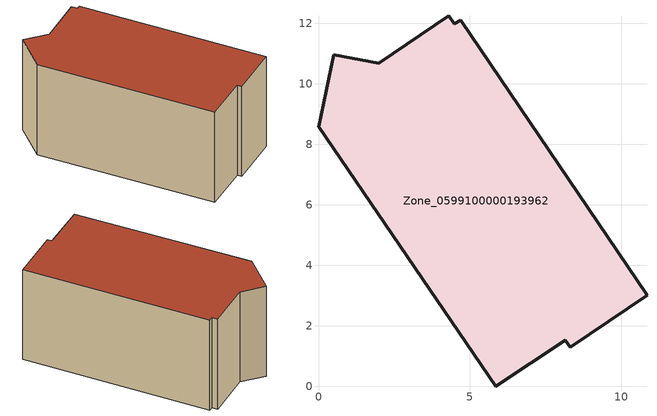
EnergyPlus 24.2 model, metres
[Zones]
Zone_0599100000193962
 floor ground (C_G): 4.7,12.09 10.85,3.01 8.31,1.29 8.15,1.52 5.86,0 0,8.58 0.51,10.96 1.99,10.68 4.3,12.25 4.49,11.99 z0
 wall outside (C_F): 10.85,3.01 4.7,12.09 4.49,11.99 4.3,12.25 1.99,10.68 0.51,10.96 0,8.58 5.86,0 8.15,1.52 8.31,1.29 10.85,3.01 z0:5.83
 roof outside (C_R): 4.49,11.99 4.3,12.25 1.99,10.68 0.51,10.96 0,8.58 5.86,0 8.15,1.52 8.31,1.29 10.85,3.01 4.7,12.09 z5.83
[BUILDING]
Pand.0599100000193962: North Axis=0; Terrain=City; Loads Convergence Tolerance Value=0.04; Temperature Convergence Tolerance Value=0.4; Solar Distribution=FullExterior; Maximum Number of Warmup Days=25; Minimum Number of Warmup Days=1
[Site:Location]
Rotterdam.The.Hague.AP_ZH_NLD Design_Conditions: Latitude=51.96; Longitude=4.45; Time Zone=1; Elevation=-4.5
[SITE:GROUNDTEMPERATURE:BUILDINGSURFACE]
18, 18, 18, 18, 18, 18, 18, 18, 18, 18, 18, 18
[MATERIAL] Thermal Absorptance=0.9; Solar Absorptance=0.7; Visible Absorptance=0.7
Name | Roughness | Thickness | Conductivity | Density | Specific Heat
G.TC.1975-1991 | MediumSmooth | 0.15 | 0.288461 | 540 | 1210
F.TC.1975-1991 | Rough | 0.3 | 0.230769 | 1920 | 840
R.TC.1975-1991 | MediumRough | 0.2 | 0.153846 | 1500 | 1000
[CONSTRUCTION]
C_G: G.TC.1975-1991
C_F: F.TC.1975-1991
C_R: R.TC.1975-1991
[ZONE]
Zone_0599100000193962: Type=1; Multiplier=1; Ceiling Height=Autocalculate; Volume=Autocalculate; Floor Area=autocalculate; Part of Total Floor Area=Yes
[ZONEINFILTRATION:DESIGNFLOWRATE]
Infil_Zone_0599100000193962: Zone or ZoneList or Space or SpaceList=Zone_0599100000193962; Schedule=AlwaysOn; Design Flow Rate Calculation Method=Flow/Area; Flow Rate per Floor Area=0.003; Constant Term Coefficient=1; Temperature Term Coefficient=0; Velocity Term Coefficient=0; Velocity Squared Term Coefficient=0
[HVACTEMPLATE:ZONE:IDEALLOADSAIRSYSTEM]
Zone_0599100000193962: Maximum Heating Supply Air Temperature=50; Minimum Cooling Supply Air Temperature=13; Maximum Heating Supply Air Humidity Ratio=0.0156; Minimum Cooling Supply Air Humidity Ratio=0.0077; Heating Limit=NoLimit; Cooling Limit=NoLimit; Dehumidification Control Type=ConstantSensibleHeatRatio; Cooling Sensible Heat Ratio=0.7; Dehumidification Setpoint=60; Humidification Control Type=None; Humidification Setpoint=30; Outdoor Air Method=None; Outdoor Air Flow Rate per Person=0.00944; Outdoor Air Flow Rate per Zone Floor Area=0; Outdoor Air Flow Rate per Zone=0; Demand Controlled Ventilation Type=None; Outdoor Air Economizer Type=NoEconomizer; Heat Recovery Type=None; Sensible Heat Recovery Effectiveness=0.7; Latent Heat Recovery Effectiveness=0.65
[ZONECONTROL:THERMOSTAT]
ThermostatControl_Zone_0599100000193962: Zone or ZoneList=Zone_0599100000193962; Control Type Schedule=DualSetpointControlType; Control 1=Thermostat_Zone_0599100000193962; Temperature Difference Between Cutout And Setpoint=0
[THERMOSTATSETPOINT:DUALSETPOINT]
Thermostat_Zone_0599100000193962: Heating Setpoint Temperature Schedule=HeatingSetpoint_Zone_0599100000193962; Cooling Setpoint Temperature Schedule=CoolingSetpoint_Zone_0599100000193962
[SCHEDULE:COMPACT]
HeatingSetpoint_Zone_0599100000193962: Through: 12/31, For: AllDays, Until: 24:00, 21
CoolingSetpoint_Zone_0599100000193962: Through: 12/31, For: AllDays, Until: 24:00, 24
DualSetpointControlType: Through: 12/31, For: AllDays, Until: 24:00, 4
AlwaysOn: Through: 12/31, For: AllDays, Until: 24:00, 1
